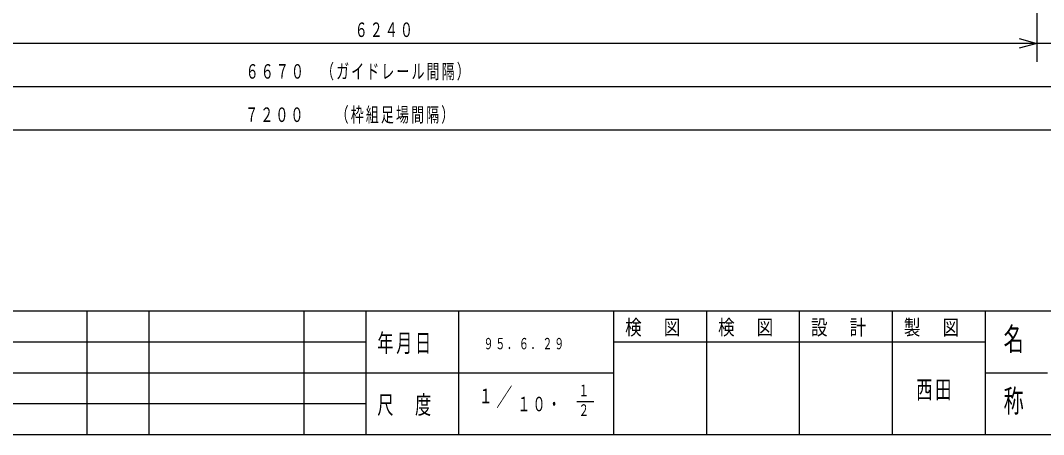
# Model space of a CAD drawing. Units: millimetres on the paper. Extents: x -277 to 279, y -194 to 192.
# Drawn here: x -112.2 to 53, y -193.9 to -127 of the extents above; entities that cross this region are included whole.
import ezdxf
from ezdxf.enums import TextEntityAlignment as Align

# ---------------------------------------------------------------- set-up
doc = ezdxf.new("R2010")
doc.units = ezdxf.units.MM
doc.layers.add('0-0_L-1-1', color=4, linetype='Continuous')
doc.layers.add('1-2_NTEXT', color=7, linetype='Continuous')
doc.styles.add('ＭＳ ゴシック', font='')
doc.styles.get('ＭＳ ゴシック').set_extended_font_data('MS Gothic')

msp = doc.modelspace()

# ---------------------------------------------------------------- linework, layer by layer
at = {"layer": '0-0_L-1-1'}
for p, q in [((51.94, -72.26), (51.94, -133.68)), ((51.94, -72.26), (51.94, -133.68)), ((59.11, -130.68), (51.94, -130.68)), ((-277.37, -173.89), (278.63, -173.89)), ((-101.37, -178.89), (-101.37, -173.89)), ((-91.37, -178.89), (-91.37, -173.89)), ((-66.37, -178.89), (-66.37, -173.89)), ((-56.37, -178.89), (-56.37, -173.89)), ((-41.37, -183.89), (-41.37, -173.89)), ((-16.37, -183.89), (-16.37, -173.89)), ((-1.37, -178.89), (-1.37, -173.89)), ((13.63, -178.89), (13.63, -173.89)), ((28.63, -178.89), (28.63, -173.89)), ((43.63, -178.89), (43.63, -173.89)), ((-126.37, -178.89), (-101.37, -178.89)), ((-101.37, -183.89), (-101.37, -178.89)), ((-101.37, -178.89), (-91.37, -178.89)), ((-91.37, -183.89), (-91.37, -178.89)), ((-91.37, -178.89), (-66.37, -178.89)), ((-66.37, -183.89), (-66.37, -178.89)), ((-66.37, -178.89), (-56.37, -178.89)), ((-56.37, -183.89), (-56.37, -178.89)), ((-16.37, -178.89), (-1.37, -178.89)), ((-1.37, -193.89), (-1.37, -178.89)), ((-1.37, -178.89), (13.63, -178.89)), ((13.63, -193.89), (13.63, -178.89)), ((13.63, -178.89), (28.63, -178.89)), ((28.63, -193.89), (28.63, -178.89)), ((28.63, -178.89), (43.63, -178.89)), ((43.63, -193.89), (43.63, -178.89)), ((-126.37, -183.89), (-101.37, -183.89)), ((-101.37, -188.89), (-101.37, -183.89)), ((-101.37, -183.89), (-91.37, -183.89)), ((-91.37, -188.89), (-91.37, -183.89)), ((-91.37, -183.89), (-66.37, -183.89)), ((-66.37, -188.89), (-66.37, -183.89)), ((-66.37, -183.89), (-56.37, -183.89)), ((-56.37, -188.89), (-56.37, -183.89)), ((-56.37, -183.89), (-41.37, -183.89)), ((-41.37, -193.89), (-41.37, -183.89)), ((-41.37, -183.89), (-16.37, -183.89)), ((-16.37, -193.89), (-16.37, -183.89)), ((43.63, -183.89), (53.63, -183.89)), ((-126.37, -188.89), (-101.37, -188.89)), ((-101.37, -193.89), (-101.37, -188.89)), ((-101.37, -188.89), (-91.37, -188.89)), ((-91.37, -193.89), (-91.37, -188.89)), ((-91.37, -188.89), (-66.37, -188.89)), ((-66.37, -193.89), (-66.37, -188.89)), ((-66.37, -188.89), (-56.37, -188.89)), ((-56.37, -193.89), (-56.37, -188.89)), ((-22.36, -188.57), (-19.61, -188.57)), ((-277.37, -193.89), (278.63, -193.89)), ((-126.37, -193.89), (-101.37, -193.89)), ((-101.37, -193.89), (-91.37, -193.89)), ((-91.37, -193.89), (-66.37, -193.89)), ((-66.37, -193.89), (-56.37, -193.89)), ((-56.37, -193.89), (-41.37, -193.89)), ((-41.37, -193.89), (-16.37, -193.89)), ((-16.37, -193.89), (-1.37, -193.89)), ((-1.37, -193.89), (13.63, -193.89)), ((13.63, -193.89), (28.63, -193.89)), ((28.63, -193.89), (43.63, -193.89)), ((43.63, -193.89), (53.63, -193.89))]:
    msp.add_line(p, q, dxfattribs=at)
for points in [[(-277.37, 192.11), (-277.37, -193.89), (278.63, -193.89)], [(49.05, -129.91), (51.94, -130.68), (49.05, -131.46)], [(51.94, -130.68), (48.94, -130.68), (-153.06, -130.68)], [(59.11, -137.68), (56.11, -137.68), (-160.22, -137.68)], [(67.94, -144.68), (64.94, -144.68), (-169.06, -144.68)], [(-277.37, -173.89), (-277.37, -193.89), (278.63, -193.89)]]:
    msp.add_lwpolyline(points, dxfattribs=at)

# ---------------------------------------------------------------- texts
at = {"layer": '1-2_NTEXT', "style": 'ＭＳ ゴシック', "width": 0.65}
for s, height, p in [('名', 3.67, (46.55, -181.39)), ('１', 2.35, (-38.09, -189.53)), ('／', 2.93, (-35.34, -190.17)), ('１', 1.88, (-22.05, -188.25)), ('称', 3.67, (46.55, -191.39)), ('２', 1.88, (-22.05, -191.45))]:
    msp.add_text(s, height=height, dxfattribs=at).set_placement(p, align=Align.BOTTOM_LEFT)
at = {"layer": '1-2_NTEXT', "attachment_point": 7, "style": 'ＭＳ ゴシック'}
for s, insert, char_height in [('\\T1.17;\\W0.65;６２４０', (-58.19, -129.68), 2.346), ('\\T1.17;\\W0.65;６６７０\u3000（ガイドレール間隔）', (-75.79, -136.68), 2.346), ('\\T1.17;\\W0.65;７２００\u3000\u3000（枠組足場間隔）', (-75.87, -143.68), 2.346), ('\\T1.17;\\W0.8;検\u3000図', (-14.54, -178.06), 2.441), ('\\T1.17;\\W0.8;検\u3000図', (0.46, -178.06), 2.441), ('\\T1.17;\\W0.8;設\u3000計', (15.46, -178.06), 2.441), ('\\T1.17;\\W0.8;製\u3000図', (30.46, -178.06), 2.441), ('\\T1.17;\\W0.65;年月日', (-54.54, -180.89), 2.933), ('\\T1.17;\\W0.65;９５．６．２９', (-37.41, -180.14), 1.833), ('\\T1.17;\\W0.65;西田', (32.46, -188.39), 2.933), ('\\T1.17;\\W0.65;尺\u3000度', (-54.54, -190.89), 2.933), ('\\T1.17;\\W0.65;１０・', (-31.92, -190.17), 2.346)]:
    msp.add_mtext(s, dxfattribs=dict(at, insert=insert, char_height=char_height))

doc.saveas('drawing.dxf')
